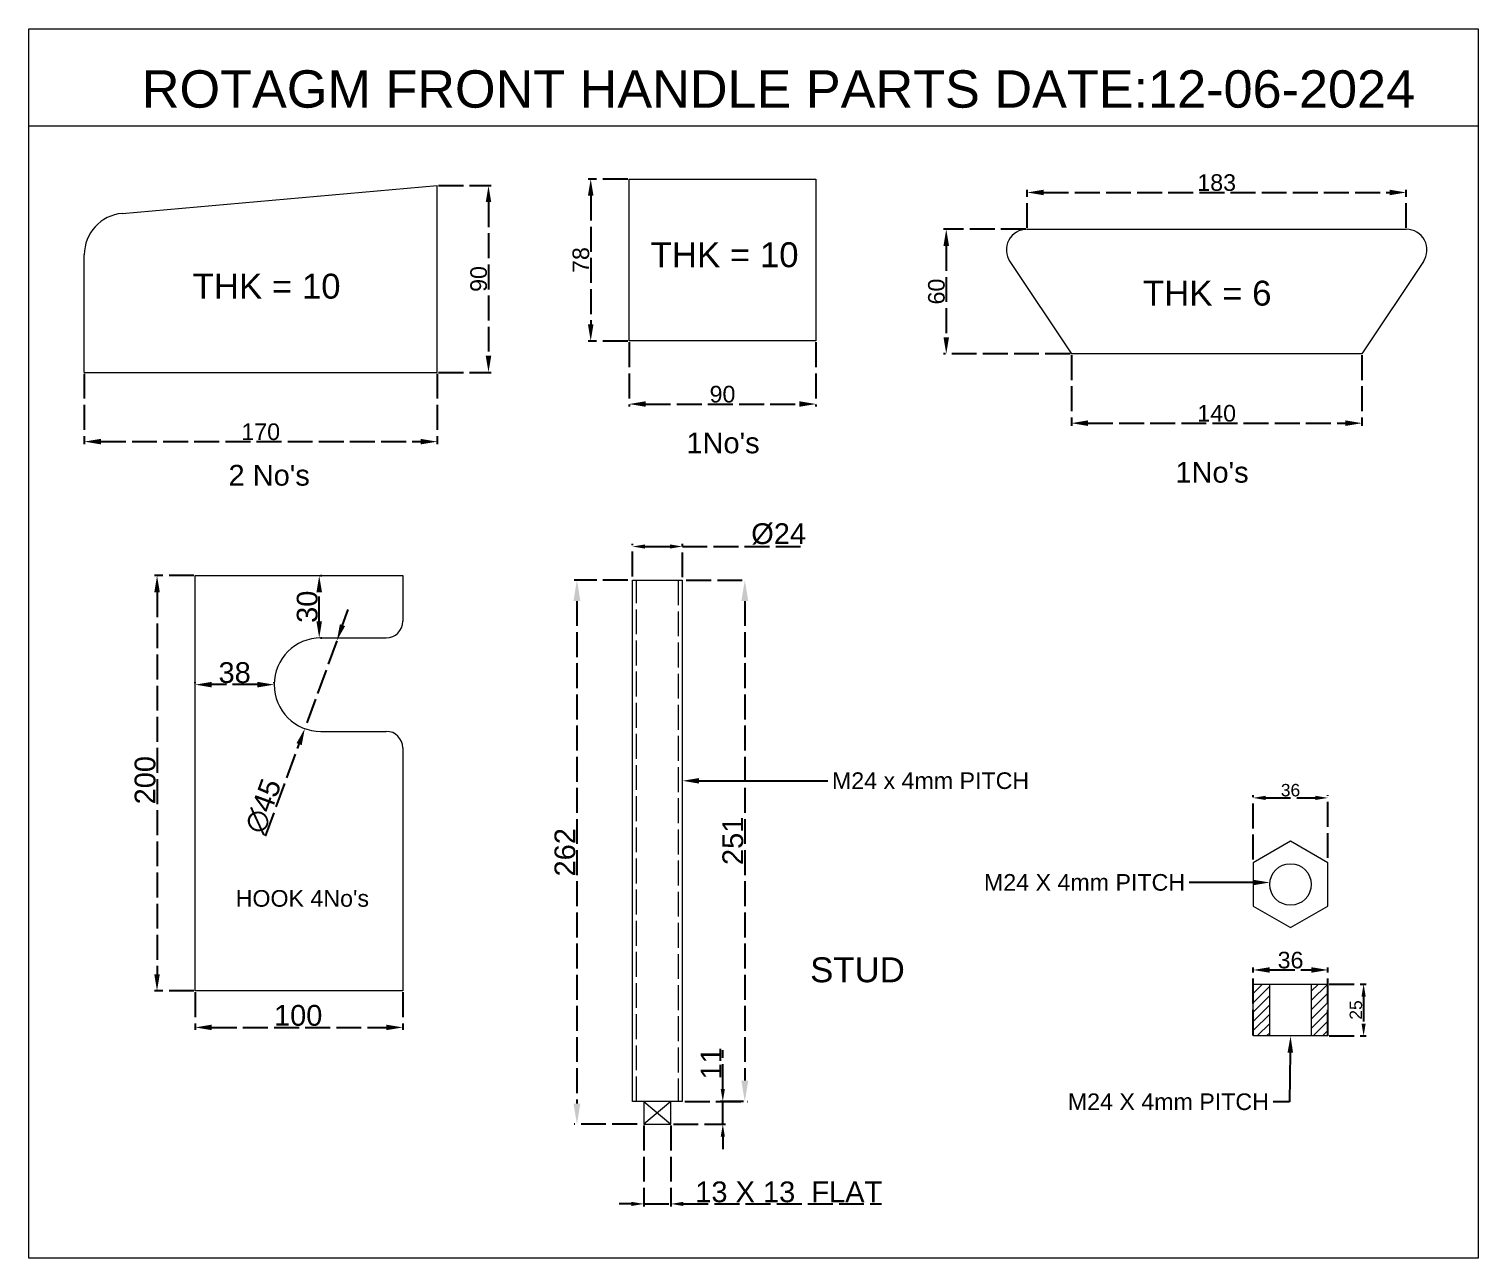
# Model space of a CAD drawing. Header units: millimetres. Extents: x 1123 to 8668, y 987 to 6637.
# Drawn here: x 3023 to 3721, y 2671 to 3263 of the extents above; entities that cross this region are included whole.
import ezdxf
from ezdxf import colors
from ezdxf.entities.mleader import LeaderData, LeaderLine
from ezdxf.math import Vec2, Vec3

# ---------------------------------------------------------------- set-up
doc = ezdxf.new("R2010")
doc.units = ezdxf.units.MM
doc.linetypes.add('ACAD_ISO02W100', pattern=[15, 12, -3])
doc.layers.get('0').update_dxf_attribs({"true_color": 0xc2ced6})
doc.styles.get("Standard").update_dxf_attribs({"font": 'arial.ttf'})
doc.dimstyles.new('gowri shankar', dxfattribs={"dimtxt": 8, "dimasz": 8, "dimexe": 1.25, "dimexo": 0.625, "dimtad": 1, "dimtxsty": 'Standard', "dimcen": 2.5, "dimadec": 0, "dimazin": 0, "dimtfac": 1, "dimtofl": 0, "dimtmove": 0, "dimatfit": 3, "dimfxl": 1, "dimarcsym": 0})
doc.dimstyles.new('ISO-25', dxfattribs={"dimtxt": 2.5, "dimasz": 2.5, "dimexe": 1.25, "dimexo": 0.625, "dimtad": 1, "dimtxsty": 'Standard', "dimcen": 2.5, "dimadec": 0, "dimazin": 0, "dimtfac": 1, "dimtmove": 0, "dimatfit": 3, "dimfxl": 1, "dimarcsym": 0})

# ---------------------------------------------------------------- blocks, each defined once
blk = doc.blocks.new('*D67')
at = {"color": 0, "linetype": 'ACAD_ISO02W100', "lineweight": -2, "transparency": 16777216}
for p, q in [((3102.49, 2999.23), (3083.47, 2999.23)), ((3084.72, 2991.23), (3084.72, 2807.23)), ((3102.49, 2799.23), (3083.47, 2799.23))]:
    blk.add_line(p, q, dxfattribs=at)
at = {"color": 0, "linetype": 'ACAD_ISO02W100', "transparency": 16777216}
for points in [[(3083.39, 2991.23), (3086.05, 2991.23), (3084.72, 2999.23)], [(3083.39, 2807.23), (3086.05, 2807.23), (3084.72, 2799.23)]]:
    blk.add_solid(points, dxfattribs=at)
at = {"layer": 'Defpoints', "color": 0, "linetype": 'ACAD_ISO02W100', "transparency": 16777216}
for p in [(3103.11, 2999.23), (3084.72, 2799.23), (3103.11, 2799.23)]:
    blk.add_point(p, dxfattribs=at)
at = {"color": 0, "linetype": 'ACAD_ISO02W100', "lineweight": 15, "transparency": 16777216, "insert": (3078.99, 2900.7), "char_height": 10, "attachment_point": 5, "rotation": 90}
blk.add_mtext('200', dxfattribs=at)
blk = doc.blocks.new('*D68')
at = {"color": 0, "linetype": 'ACAD_ISO02W100', "lineweight": -2, "transparency": 16777216}
for p, q in [((3103.11, 2798.61), (3103.11, 2780.4)), ((3203.11, 2798.61), (3203.11, 2780.4)), ((3111.11, 2781.65), (3195.11, 2781.65))]:
    blk.add_line(p, q, dxfattribs=at)
at = {"color": 0, "linetype": 'ACAD_ISO02W100', "transparency": 16777216}
for points in [[(3111.11, 2782.98), (3111.11, 2780.31), (3103.11, 2781.65)], [(3195.11, 2782.98), (3195.11, 2780.31), (3203.11, 2781.65)]]:
    blk.add_solid(points, dxfattribs=at)
at = {"layer": 'Defpoints', "color": 0, "linetype": 'ACAD_ISO02W100', "transparency": 16777216}
for p in [(3103.11, 2799.23), (3203.11, 2799.23), (3203.11, 2781.65)]:
    blk.add_point(p, dxfattribs=at)
at = {"color": 0, "linetype": 'ACAD_ISO02W100', "lineweight": 15, "transparency": 16777216, "insert": (3152.71, 2787.38), "char_height": 10, "attachment_point": 5}
blk.add_mtext('100', dxfattribs=at)
blk = doc.blocks.new('*D60')
at = {"color": 0, "linetype": 'ACAD_ISO02W100', "lineweight": -2, "transparency": 16777216}
for p, q in [((3163.46, 2999.23), (3164.09, 2999.23)), ((3162.84, 2977.23), (3162.84, 2991.23)), ((3163.46, 2969.23), (3164.09, 2969.23))]:
    blk.add_line(p, q, dxfattribs=at)
at = {"color": 0, "linetype": 'ACAD_ISO02W100', "transparency": 16777216}
for points in [[(3161.51, 2991.23), (3164.17, 2991.23), (3162.84, 2999.23)], [(3161.51, 2977.23), (3164.17, 2977.23), (3162.84, 2969.23)]]:
    blk.add_solid(points, dxfattribs=at)
at = {"layer": 'Defpoints', "color": 0, "linetype": 'ACAD_ISO02W100', "transparency": 16777216}
for p in [(3162.84, 2999.23), (3162.84, 2999.23), (3162.84, 2969.23)]:
    blk.add_point(p, dxfattribs=at)
at = {"color": 0, "linetype": 'ACAD_ISO02W100', "lineweight": 15, "transparency": 16777216, "insert": (3157.1, 2984.23), "char_height": 10, "attachment_point": 5, "rotation": 90}
blk.add_mtext('30', dxfattribs=at)
blk = doc.blocks.new('*D69')
at = {"color": 0, "linetype": 'ACAD_ISO02W100', "lineweight": -2, "transparency": 16777216}
for p, q in [((3103.11, 2947.36), (3103.11, 2947.98)), ((3133.11, 2946.73), (3111.11, 2946.73)), ((3141.11, 2947.36), (3141.11, 2947.98))]:
    blk.add_line(p, q, dxfattribs=at)
at = {"color": 0, "linetype": 'ACAD_ISO02W100', "transparency": 16777216}
for points in [[(3111.11, 2948.07), (3111.11, 2945.4), (3103.11, 2946.73)], [(3133.11, 2948.07), (3133.11, 2945.4), (3141.11, 2946.73)]]:
    blk.add_solid(points, dxfattribs=at)
at = {"layer": 'Defpoints', "color": 0, "linetype": 'ACAD_ISO02W100', "transparency": 16777216}
for p in [(3103.11, 2946.73), (3103.11, 2946.73), (3141.11, 2946.73)]:
    blk.add_point(p, dxfattribs=at)
at = {"color": 0, "linetype": 'ACAD_ISO02W100', "lineweight": 15, "transparency": 16777216, "insert": (3122.11, 2952.47), "char_height": 10, "attachment_point": 5}
blk.add_mtext('38', dxfattribs=at)
blk = doc.blocks.new('*D70')
at = {"color": 0, "linetype": 'ACAD_ISO02W100', "lineweight": -2, "transparency": 16777216}
for p, q in [((3174.06, 2975.39), (3176.8, 2982.91)), ((3171.32, 2967.87), (3155.91, 2925.59)), ((3137, 2873.71), (3153.17, 2918.08))]:
    blk.add_line(p, q, dxfattribs=at)
at = {"color": 0, "linetype": 'ACAD_ISO02W100', "transparency": 16777216}
for points in [[(3172.81, 2975.85), (3175.31, 2974.93), (3171.32, 2967.87)], [(3151.91, 2918.53), (3154.42, 2917.62), (3155.91, 2925.59)]]:
    blk.add_solid(points, dxfattribs=at)
at = {"layer": 'Defpoints', "color": 0, "linetype": 'ACAD_ISO02W100', "transparency": 16777216}
for p in [(3171.32, 2967.87), (3155.91, 2925.59)]:
    blk.add_point(p, dxfattribs=at)
at = {"color": 0, "linetype": 'ACAD_ISO02W100', "lineweight": 15, "transparency": 16777216, "insert": (3135.89, 2888.24), "char_height": 10, "attachment_point": 5, "rotation": 69.97202}
blk.add_mtext('∅45', dxfattribs=at)
blk = doc.blocks.new('*D71')
at = {"color": 0, "linetype": 'ACAD_ISO02W100', "lineweight": -2, "transparency": 16777216}
for p, q in [((3649.36, 2802.52), (3667.19, 2802.52)), ((3665.94, 2796.52), (3665.94, 2783.52)), ((3649.36, 2777.52), (3667.19, 2777.52))]:
    blk.add_line(p, q, dxfattribs=at)
at = {"color": 0, "linetype": 'ACAD_ISO02W100', "transparency": 16777216}
for points in [[(3664.94, 2796.52), (3666.94, 2796.52), (3665.94, 2802.52)], [(3664.94, 2783.52), (3666.94, 2783.52), (3665.94, 2777.52)]]:
    blk.add_solid(points, dxfattribs=at)
at = {"layer": 'Defpoints', "color": 0, "linetype": 'ACAD_ISO02W100', "transparency": 16777216}
for p in [(3648.74, 2802.52), (3648.74, 2777.52), (3665.94, 2777.52)]:
    blk.add_point(p, dxfattribs=at)
at = {"color": 0, "linetype": 'ACAD_ISO02W100', "lineweight": 15, "transparency": 16777216, "insert": (3662.25, 2790.02), "char_height": 6, "attachment_point": 5, "rotation": 90}
blk.add_mtext('25', dxfattribs=at)
blk = doc.blocks.new('*D61')
at = {"color": 0, "linetype": 'ACAD_ISO02W100', "lineweight": -2, "transparency": 16777216}
for p, q in [((3612.72, 2862.49), (3612.72, 2893.44)), ((3618.72, 2892.19), (3642.74, 2892.19)), ((3648.74, 2863.24), (3648.74, 2893.44))]:
    blk.add_line(p, q, dxfattribs=at)
at = {"color": 0, "linetype": 'ACAD_ISO02W100', "transparency": 16777216}
for points in [[(3618.72, 2893.19), (3618.72, 2891.19), (3612.72, 2892.19)], [(3642.74, 2893.19), (3642.74, 2891.19), (3648.74, 2892.19)]]:
    blk.add_solid(points, dxfattribs=at)
at = {"layer": 'Defpoints', "color": 0, "linetype": 'ACAD_ISO02W100', "transparency": 16777216}
for p in [(3648.74, 2892.19), (3648.74, 2862.62), (3612.72, 2861.86)]:
    blk.add_point(p, dxfattribs=at)
at = {"color": 0, "linetype": 'ACAD_ISO02W100', "lineweight": 15, "transparency": 16777216, "insert": (3630.73, 2900.88), "char_height": 6, "attachment_point": 5}
blk.add_mtext('\\P36', dxfattribs=at)
blk = doc.blocks.new('*D62')
at = {"color": 0, "linetype": 'ACAD_ISO02W100', "lineweight": -2, "transparency": 16777216}
for p, q in [((3339.63, 2997), (3369.11, 2997)), ((3367.86, 2987), (3367.86, 2756)), ((3338.93, 2746), (3369.11, 2746))]:
    blk.add_line(p, q, dxfattribs=at)
at = {"color": 0, "linetype": 'ACAD_ISO02W100', "transparency": 16777216}
for points in [[(3366.19, 2987), (3369.53, 2987), (3367.86, 2997)], [(3366.19, 2756), (3369.53, 2756), (3367.86, 2746)]]:
    blk.add_solid(points, dxfattribs=at)
at = {"layer": 'Defpoints', "color": 0, "linetype": 'ACAD_ISO02W100', "transparency": 16777216}
for p in [(3339.01, 2997), (3338.3, 2746), (3367.86, 2746)]:
    blk.add_point(p, dxfattribs=at)
at = {"color": 0, "linetype": 'ACAD_ISO02W100', "lineweight": 15, "transparency": 16777216, "insert": (3362.13, 2871.5), "char_height": 10, "attachment_point": 5, "rotation": 90}
blk.add_mtext('251', dxfattribs=at)
blk = doc.blocks.new('*D63')
at = {"color": 0, "linetype": 'ACAD_ISO02W100', "lineweight": -2, "transparency": 16777216}
for p, q in [((3357.26, 2752), (3357.26, 2770.7)), ((3367.2, 2746), (3356.01, 2746)), ((3357.26, 2735), (3357.26, 2746)), ((3333.45, 2735), (3358.51, 2735)), ((3357.26, 2729), (3357.26, 2723))]:
    blk.add_line(p, q, dxfattribs=at)
at = {"color": 0, "linetype": 'ACAD_ISO02W100', "transparency": 16777216}
for points in [[(3356.26, 2752), (3358.26, 2752), (3357.26, 2746)], [(3356.26, 2729), (3358.26, 2729), (3357.26, 2735)]]:
    blk.add_solid(points, dxfattribs=at)
at = {"layer": 'Defpoints', "color": 0, "linetype": 'ACAD_ISO02W100', "transparency": 16777216}
for p in [(3367.82, 2746), (3332.82, 2735), (3357.26, 2735)]:
    blk.add_point(p, dxfattribs=at)
at = {"color": 0, "linetype": 'ACAD_ISO02W100', "lineweight": 15, "transparency": 16777216, "insert": (3351.62, 2764.35), "char_height": 10, "attachment_point": 5, "rotation": 90}
blk.add_mtext('11', dxfattribs=at)
blk = doc.blocks.new('*D72')
at = {"color": 0, "linetype": 'ACAD_ISO02W100', "lineweight": -2, "transparency": 16777216}
for p, q in [((3319.26, 2734.37), (3319.26, 2695.39)), ((3332.26, 2734.37), (3332.26, 2695.39)), ((3313.26, 2696.64), (3307.26, 2696.64)), ((3319.26, 2696.64), (3332.26, 2696.64)), ((3338.26, 2696.64), (3433.78, 2696.64))]:
    blk.add_line(p, q, dxfattribs=at)
at = {"color": 0, "linetype": 'ACAD_ISO02W100', "transparency": 16777216}
for points in [[(3313.26, 2697.64), (3313.26, 2695.64), (3319.26, 2696.64)], [(3338.26, 2697.64), (3338.26, 2695.64), (3332.26, 2696.64)]]:
    blk.add_solid(points, dxfattribs=at)
at = {"layer": 'Defpoints', "color": 0, "linetype": 'ACAD_ISO02W100', "transparency": 16777216}
for p in [(3319.26, 2735), (3332.26, 2735), (3332.26, 2696.64)]:
    blk.add_point(p, dxfattribs=at)
at = {"color": 0, "linetype": 'ACAD_ISO02W100', "lineweight": 15, "transparency": 16777216, "insert": (3389.02, 2702.37), "char_height": 10, "attachment_point": 5}
blk.add_mtext('13 X 13  FLAT', dxfattribs=at)
blk = doc.blocks.new('*D64')
at = {"color": 0, "linetype": 'ACAD_ISO02W100', "lineweight": -2, "transparency": 16777216}
for p, q in [((3313.76, 2998.84), (3313.76, 3014.5)), ((3319.76, 3013.25), (3331.76, 3013.25)), ((3337.76, 2998.42), (3337.76, 3014.5)), ((3337.76, 3013.25), (3397.34, 3013.25))]:
    blk.add_line(p, q, dxfattribs=at)
at = {"color": 0, "linetype": 'ACAD_ISO02W100', "transparency": 16777216}
for points in [[(3319.76, 3014.25), (3319.76, 3012.25), (3313.76, 3013.25)], [(3331.76, 3014.25), (3331.76, 3012.25), (3337.76, 3013.25)]]:
    blk.add_solid(points, dxfattribs=at)
at = {"layer": 'Defpoints', "color": 0, "linetype": 'ACAD_ISO02W100', "transparency": 16777216}
for p in [(3337.76, 3013.25), (3313.76, 2998.21), (3337.76, 2997.8)]:
    blk.add_point(p, dxfattribs=at)
at = {"color": 0, "linetype": 'ACAD_ISO02W100', "lineweight": 15, "transparency": 16777216, "insert": (3384.14, 3019.26), "char_height": 10, "attachment_point": 5}
blk.add_mtext('%%C24', dxfattribs=at)
blk = doc.blocks.new('*D65')
at = {"color": 0, "linetype": 'ACAD_ISO02W100', "lineweight": -2, "transparency": 16777216}
for p, q in [((3311.51, 2997), (3285.73, 2997)), ((3286.98, 2987), (3286.98, 2745)), ((3315.95, 2735), (3285.73, 2735))]:
    blk.add_line(p, q, dxfattribs=at)
at = {"color": 0, "linetype": 'ACAD_ISO02W100', "transparency": 16777216}
for points in [[(3285.31, 2987), (3288.65, 2987), (3286.98, 2997)], [(3285.31, 2745), (3288.65, 2745), (3286.98, 2735)]]:
    blk.add_solid(points, dxfattribs=at)
at = {"layer": 'Defpoints', "color": 0, "linetype": 'ACAD_ISO02W100', "transparency": 16777216}
for p in [(3312.13, 2997), (3286.98, 2735), (3316.57, 2735)]:
    blk.add_point(p, dxfattribs=at)
at = {"color": 0, "linetype": 'ACAD_ISO02W100', "lineweight": 15, "transparency": 16777216, "insert": (3281.25, 2866), "char_height": 10, "attachment_point": 5, "rotation": 90}
blk.add_mtext('262', dxfattribs=at)
blk = doc.blocks.new('*D73')
at = {"color": 0, "linetype": 'ACAD_ISO02W100', "lineweight": -2, "transparency": 16777216}
for p, q in [((3049.66, 3096.47), (3049.66, 3062.52)), ((3219.66, 3096.47), (3219.66, 3062.52)), ((3057.66, 3063.77), (3211.66, 3063.77))]:
    blk.add_line(p, q, dxfattribs=at)
at = {"color": 0, "linetype": 'ACAD_ISO02W100', "transparency": 16777216}
for points in [[(3057.66, 3065.1), (3057.66, 3062.44), (3049.66, 3063.77)], [(3211.66, 3065.1), (3211.66, 3062.44), (3219.66, 3063.77)]]:
    blk.add_solid(points, dxfattribs=at)
at = {"layer": 'Defpoints', "color": 0, "linetype": 'ACAD_ISO02W100', "transparency": 16777216}
for p in [(3049.66, 3097.1), (3219.66, 3097.1), (3219.66, 3063.77)]:
    blk.add_point(p, dxfattribs=at)
at = {"color": 0, "linetype": 'ACAD_ISO02W100', "lineweight": 15, "transparency": 16777216, "insert": (3134.66, 3068.48), "char_height": 8, "attachment_point": 5}
blk.add_mtext('170', dxfattribs=at)
blk = doc.blocks.new('*D74')
at = {"color": 0, "linetype": 'ACAD_ISO02W100', "lineweight": -2, "transparency": 16777216}
for p, q in [((3312.11, 3111.61), (3312.11, 3080.62)), ((3402.11, 3111.61), (3402.11, 3080.62)), ((3320.11, 3081.87), (3394.11, 3081.87))]:
    blk.add_line(p, q, dxfattribs=at)
at = {"color": 0, "linetype": 'ACAD_ISO02W100', "transparency": 16777216}
for points in [[(3320.11, 3083.2), (3320.11, 3080.54), (3312.11, 3081.87)], [(3394.11, 3083.2), (3394.11, 3080.54), (3402.11, 3081.87)]]:
    blk.add_solid(points, dxfattribs=at)
at = {"layer": 'Defpoints', "color": 0, "linetype": 'ACAD_ISO02W100', "transparency": 16777216}
for p in [(3312.11, 3112.23), (3402.11, 3112.23), (3402.11, 3081.87)]:
    blk.add_point(p, dxfattribs=at)
at = {"color": 0, "linetype": 'ACAD_ISO02W100', "lineweight": 15, "transparency": 16777216, "insert": (3357.11, 3086.58), "char_height": 8, "attachment_point": 5}
blk.add_mtext('90', dxfattribs=at)
blk = doc.blocks.new('*D75')
at = {"color": 0, "linetype": 'ACAD_ISO02W100', "lineweight": -2, "transparency": 16777216}
for p, q in [((3525.16, 3105.43), (3525.16, 3071.41)), ((3665.16, 3105.43), (3665.16, 3071.41)), ((3533.16, 3072.66), (3657.16, 3072.66))]:
    blk.add_line(p, q, dxfattribs=at)
at = {"color": 0, "linetype": 'ACAD_ISO02W100', "transparency": 16777216}
for points in [[(3533.16, 3073.99), (3533.16, 3071.33), (3525.16, 3072.66)], [(3657.16, 3073.99), (3657.16, 3071.33), (3665.16, 3072.66)]]:
    blk.add_solid(points, dxfattribs=at)
at = {"layer": 'Defpoints', "color": 0, "linetype": 'ACAD_ISO02W100', "transparency": 16777216}
for p in [(3525.16, 3106.05), (3665.16, 3106.05), (3665.16, 3072.66)]:
    blk.add_point(p, dxfattribs=at)
at = {"color": 0, "linetype": 'ACAD_ISO02W100', "lineweight": 15, "transparency": 16777216, "insert": (3595.16, 3077.37), "char_height": 8, "attachment_point": 5}
blk.add_mtext('140', dxfattribs=at)
blk = doc.blocks.new('*D76')
at = {"color": 0, "linetype": 'ACAD_ISO02W100', "lineweight": -2, "transparency": 16777216}
for p, q in [((3220.29, 3187.1), (3245.64, 3187.1)), ((3244.39, 3179.1), (3244.39, 3105.1)), ((3220.29, 3097.1), (3245.64, 3097.1))]:
    blk.add_line(p, q, dxfattribs=at)
at = {"color": 0, "linetype": 'ACAD_ISO02W100', "transparency": 16777216}
for points in [[(3243.05, 3179.1), (3245.72, 3179.1), (3244.39, 3187.1)], [(3243.05, 3105.1), (3245.72, 3105.1), (3244.39, 3097.1)]]:
    blk.add_solid(points, dxfattribs=at)
at = {"layer": 'Defpoints', "color": 0, "linetype": 'ACAD_ISO02W100', "transparency": 16777216}
for p in [(3219.66, 3187.1), (3219.66, 3097.1), (3244.39, 3097.1)]:
    blk.add_point(p, dxfattribs=at)
at = {"color": 0, "linetype": 'ACAD_ISO02W100', "lineweight": 15, "transparency": 16777216, "insert": (3239.68, 3142.1), "char_height": 8, "attachment_point": 5, "rotation": 90}
blk.add_mtext('90', dxfattribs=at)
blk = doc.blocks.new('*D77')
at = {"color": 0, "linetype": 'ACAD_ISO02W100', "lineweight": -2, "transparency": 16777216}
for p, q in [((3311.49, 3190.23), (3292.37, 3190.23)), ((3293.62, 3182.23), (3293.62, 3120.23)), ((3311.49, 3112.23), (3292.37, 3112.23))]:
    blk.add_line(p, q, dxfattribs=at)
at = {"color": 0, "linetype": 'ACAD_ISO02W100', "transparency": 16777216}
for points in [[(3292.29, 3182.23), (3294.96, 3182.23), (3293.62, 3190.23)], [(3292.29, 3120.23), (3294.96, 3120.23), (3293.62, 3112.23)]]:
    blk.add_solid(points, dxfattribs=at)
at = {"layer": 'Defpoints', "color": 0, "linetype": 'ACAD_ISO02W100', "transparency": 16777216}
for p in [(3312.11, 3190.23), (3293.62, 3112.23), (3312.11, 3112.23)]:
    blk.add_point(p, dxfattribs=at)
at = {"color": 0, "linetype": 'ACAD_ISO02W100', "lineweight": 15, "transparency": 16777216, "insert": (3288.91, 3151.23), "char_height": 8, "attachment_point": 5, "rotation": 90}
blk.add_mtext('78', dxfattribs=at)
blk = doc.blocks.new('*D66')
at = {"color": 0, "linetype": 'ACAD_ISO02W100', "lineweight": -2, "transparency": 16777216}
for p, q in [((3503.22, 3166.05), (3463.64, 3166.05)), ((3464.89, 3158.05), (3464.89, 3114.05)), ((3524.54, 3106.05), (3463.64, 3106.05))]:
    blk.add_line(p, q, dxfattribs=at)
at = {"color": 0, "linetype": 'ACAD_ISO02W100', "transparency": 16777216}
for points in [[(3463.55, 3158.05), (3466.22, 3158.05), (3464.89, 3166.05)], [(3463.55, 3114.05), (3466.22, 3114.05), (3464.89, 3106.05)]]:
    blk.add_solid(points, dxfattribs=at)
at = {"layer": 'Defpoints', "color": 0, "linetype": 'ACAD_ISO02W100', "transparency": 16777216}
for p in [(3503.85, 3166.05), (3464.89, 3106.05), (3525.16, 3106.05)]:
    blk.add_point(p, dxfattribs=at)
at = {"color": 0, "linetype": 'ACAD_ISO02W100', "lineweight": 15, "transparency": 16777216, "insert": (3460.18, 3136.05), "char_height": 8, "attachment_point": 5, "rotation": 90}
blk.add_mtext('60', dxfattribs=at)
blk = doc.blocks.new('*D78')
at = {"color": 0, "linetype": 'ACAD_ISO02W100', "lineweight": -2, "transparency": 16777216}
for p, q in [((3503.85, 3166.68), (3503.85, 3185.02)), ((3511.85, 3183.77), (3678.48, 3183.77)), ((3686.48, 3166.68), (3686.48, 3185.02))]:
    blk.add_line(p, q, dxfattribs=at)
at = {"color": 0, "linetype": 'ACAD_ISO02W100', "transparency": 16777216}
for points in [[(3511.85, 3185.1), (3511.85, 3182.43), (3503.85, 3183.77)], [(3678.48, 3185.1), (3678.48, 3182.43), (3686.48, 3183.77)]]:
    blk.add_solid(points, dxfattribs=at)
at = {"layer": 'Defpoints', "color": 0, "linetype": 'ACAD_ISO02W100', "transparency": 16777216}
for p in [(3686.48, 3183.77), (3503.85, 3166.05), (3686.48, 3166.05)]:
    blk.add_point(p, dxfattribs=at)
at = {"color": 0, "linetype": 'ACAD_ISO02W100', "lineweight": 15, "transparency": 16777216, "insert": (3595.16, 3188.48), "char_height": 8, "attachment_point": 5}
blk.add_mtext('183', dxfattribs=at)
blk = doc.blocks.new('*D79')
at = {"color": 0, "linetype": 'ACAD_ISO02W100', "lineweight": -2, "transparency": 16777216}
for p, q in [((3612.74, 2778.15), (3612.74, 2810.57)), ((3620.74, 2809.32), (3640.74, 2809.32)), ((3648.74, 2778.15), (3648.74, 2810.57))]:
    blk.add_line(p, q, dxfattribs=at)
at = {"color": 0, "linetype": 'ACAD_ISO02W100', "transparency": 16777216}
for points in [[(3620.74, 2810.65), (3620.74, 2807.98), (3612.74, 2809.32)], [(3640.74, 2810.65), (3640.74, 2807.98), (3648.74, 2809.32)]]:
    blk.add_solid(points, dxfattribs=at)
at = {"layer": 'Defpoints', "color": 0, "linetype": 'ACAD_ISO02W100', "transparency": 16777216}
for p in [(3648.74, 2809.32), (3612.74, 2777.52), (3648.74, 2777.52)]:
    blk.add_point(p, dxfattribs=at)
at = {"color": 0, "linetype": 'ACAD_ISO02W100', "lineweight": 15, "transparency": 16777216, "insert": (3630.74, 2814.03), "char_height": 8, "attachment_point": 5}
blk.add_mtext('36', dxfattribs=at)

msp = doc.modelspace()

# ---------------------------------------------------------------- hatches: boundary and pattern name
at = {"lineweight": 20}
h = msp.add_hatch(dxfattribs=at)
h.set_pattern_fill('ANSI31', color=256)
h.set_pattern_definition([(45, (525.3064, 1466.2526), (-2.245064, 2.245064), [])])
h.paths.add_polyline_path([(3612.737, 2777.523), (3620.729, 2777.523), (3620.729, 2802.523), (3612.737, 2802.523)])
h.paths.add_polyline_path([(3648.737, 2802.523), (3640.729, 2802.523), (3640.729, 2777.523), (3648.737, 2777.523)])

# ---------------------------------------------------------------- linework, layer by layer
for p, q in [((3023.031, 3262.504), (3721.053, 3262.504)), ((3023.031, 2670.585), (3023.031, 3262.504)), ((3721.053, 3262.504), (3721.053, 2670.585)), ((3023.031, 3215.792), (3721.053, 3215.792)), ((3312.113, 3112.233), (3312.113, 3190.233)), ((3312.113, 3190.233), (3402.113, 3190.233)), ((3402.113, 3190.233), (3402.113, 3112.233)), ((3067.904, 3173.705), (3219.662, 3187.095)), ((3219.662, 3097.095), (3219.662, 3187.095)), ((3503.847, 3166.054), (3686.477, 3166.054)), ((3049.662, 3097.095), (3049.662, 3153.782)), ((3495.527, 3150.507), (3525.162, 3106.054)), ((3694.797, 3150.507), (3665.162, 3106.054)), ((3402.113, 3112.233), (3312.113, 3112.233)), ((3665.162, 3106.054), (3525.162, 3106.054)), ((3049.662, 3097.095), (3219.662, 3097.095)), ((3103.113, 2799.234), (3103.113, 2999.234)), ((3103.113, 2999.234), (3203.113, 2999.234)), ((3203.113, 2999.234), (3203.113, 2977.234)), ((3313.756, 2996.997), (3337.756, 2996.997)), ((3313.756, 2745.997), (3313.756, 2996.997)), ((3337.756, 2996.997), (3337.756, 2745.997)), ((3163.613, 2969.234), (3195.113, 2969.234)), ((3163.613, 2924.234), (3195.113, 2924.234)), ((3203.113, 2916.234), (3203.113, 2799.234)), ((3203.113, 2799.234), (3103.113, 2799.234)), ((3612.721, 2802.523), (3648.737, 2802.523)), ((3612.737, 2777.523), (3612.737, 2802.523)), ((3620.729, 2777.523), (3620.729, 2802.523)), ((3630.729, 2802.523), (3640.729, 2802.523)), ((3640.729, 2802.523), (3640.729, 2777.523)), ((3648.737, 2802.523), (3648.737, 2777.523)), ((3648.737, 2777.523), (3612.737, 2777.523)), ((3640.729, 2777.523), (3620.729, 2777.523)), ((3337.756, 2745.997), (3313.756, 2745.997)), ((3332.256, 2745.997), (3319.256, 2745.997)), ((3319.256, 2745.997), (3319.256, 2734.997)), ((3319.256, 2745.997), (3332.256, 2734.997)), ((3332.256, 2745.997), (3319.256, 2734.997)), ((3332.256, 2734.997), (3332.256, 2745.997)), ((3319.256, 2734.997), (3332.256, 2734.997)), ((3721.053, 2670.585), (3023.031, 2670.585))]:
    msp.add_line(p, q, dxfattribs=at)
at = {"linetype": 'ACAD_ISO02W100', "lineweight": 20}
for p, q in [((3315.756, 2745.997), (3315.756, 2996.997)), ((3335.756, 2996.997), (3335.756, 2745.997))]:
    msp.add_line(p, q, dxfattribs=at)
at = {"lineweight": 20}
msp.add_lwpolyline([(3630.729, 2871.289), (3612.721, 2860.892), (3612.721, 2840.098), (3630.729, 2829.701), (3648.737, 2840.098), (3648.737, 2860.892)], close=True, dxfattribs=at)
msp.add_circle((3630.729, 2850.495), 10, dxfattribs=at)
for centre, radius, start, end in [((3069.662, 3153.782), 20, 95.042451, 180), ((3503.847, 3156.054), 10, 90, 213.690068), ((3686.477, 3156.054), 10, 326.309932, 90), ((3195.113, 2977.234), 8, 270, 0), ((3163.613, 2946.734), 22.5, 90, 270), ((3195.113, 2916.234), 8, 0, 90)]:
    msp.add_arc(centre, radius, start, end, dxfattribs=at)

# ---------------------------------------------------------------- texts
for s, height, p in [('ROTAGM FRONT HANDLE PARTS DATE:12-06-2024', 18, (3077.388, 3224.606)), ('THK = 10', 11.9997, (3322.483, 3147.774)), ('THK = 10', 11.9997, (3101.852, 3132.636)), ('THK = 6', 11.9997, (3559.618, 3129.284)), ("1No's", 10, (3339.722, 3058.163)), ("2 No's", 10, (3119.158, 3042.578)), ("1No's", 10, (3575.277, 3044.016)), ("HOOK 4No's", 8, (3122.6, 2839.78)), (' STUD', 12, (3394.664, 2803.4))]:
    msp.add_text(s, height=height, dxfattribs=at).set_placement(p)

# ---------------------------------------------------------------- dimensions: what is measured, and where the dimension line sits
at = {"linetype": 'ACAD_ISO02W100', "lineweight": 15}
for base, p1, p2, picture, middle in [((3293.622, 3112.233), (3312.113, 3190.233), (3312.113, 3112.233), '*D77', (3288.913, 3151.233)), ((3244.387, 3097.095), (3219.662, 3187.095), (3219.662, 3097.095), '*D76', (3239.677, 3142.095))]:
    dim = msp.add_linear_dim(base=base, p1=p1, p2=p2, angle=90, dimstyle='gowri shankar', dxfattribs=at)
    dim.commit()
    dim.dimension.update_dxf_attribs({"geometry": picture, "text_midpoint": middle})
dim = msp.add_linear_dim(base=(3686.477, 3183.765), p1=(3503.847, 3166.054), p2=(3686.477, 3166.054), text='183', dimstyle='gowri shankar', dxfattribs=at)
dim.commit()
dim.dimension.update_dxf_attribs({"geometry": '*D78', "text_midpoint": (3595.162, 3183.765), "dimtype": 160})
dim = msp.add_linear_dim(base=(3464.888, 3106.054), p1=(3503.847, 3166.054), p2=(3525.162, 3106.054), angle=90, dimstyle='gowri shankar', dxfattribs=at)
dim.commit()
dim.dimension.update_dxf_attribs({"geometry": '*D66', "text_midpoint": (3464.888, 3136.054), "dimtype": 160})
for base, p1, p2, picture, middle in [((3402.113, 3081.871), (3312.113, 3112.233), (3402.113, 3112.233), '*D74', (3357.113, 3086.581)), ((3665.162, 3072.658), (3525.162, 3106.054), (3665.162, 3106.054), '*D75', (3595.162, 3077.368)), ((3219.662, 3063.771), (3049.662, 3097.095), (3219.662, 3097.095), '*D73', (3134.662, 3068.48)), ((3648.737, 2809.318), (3612.737, 2777.523), (3648.737, 2777.523), '*D79', (3630.737, 2814.03))]:
    dim = msp.add_linear_dim(base=base, p1=p1, p2=p2, dimstyle='gowri shankar', dxfattribs=at)
    dim.commit()
    dim.dimension.update_dxf_attribs({"geometry": picture, "text_midpoint": middle})
for base, p1, p2, text, picture, middle in [((3337.756, 3013.247), (3313.756, 2998.21), (3337.756, 2997.795), '%%C<>', '*D64', (3384.137, 3013.247)), ((3332.256, 2696.637), (3319.256, 2734.997), (3332.256, 2734.997), '13 X <>  FLAT', '*D72', (3389.018, 2696.637))]:
    dim = msp.add_linear_dim(base=base, p1=p1, p2=p2, text=text, dimstyle='ISO-25', override={"dimtxt": 10, "dimasz": 6}, dxfattribs=at)
    dim.commit()
    dim.dimension.update_dxf_attribs({"geometry": picture, "text_midpoint": middle, "dimtype": 160})
for base, p1, p2, override, picture, middle in [((3084.721, 2799.234), (3103.113, 2999.234), (3103.113, 2799.234), {"dimtxt": 10, "dimasz": 8}, '*D67', (3084.721, 2900.703)), ((3357.261, 2734.997), (3367.823, 2745.997), (3332.825, 2734.997), {"dimtxt": 10, "dimasz": 6}, '*D63', (3357.261, 2764.349))]:
    dim = msp.add_linear_dim(base=base, p1=p1, p2=p2, angle=90, dimstyle='ISO-25', override=override, dxfattribs=at)
    dim.commit()
    dim.dimension.update_dxf_attribs({"geometry": picture, "text_midpoint": middle, "dimtype": 160})
for base, p1, p2, override, picture, middle in [((3162.839, 2999.234), (3162.839, 2969.234), (3162.839, 2999.234), {"dimtxt": 10, "dimasz": 8}, '*D60', (3157.105, 2984.234)), ((3286.979, 2734.997), (3312.132, 2996.997), (3316.571, 2734.997), {"dimtxt": 10, "dimasz": 10}, '*D65', (3281.248, 2865.997)), ((3367.861, 2745.997), (3339.006, 2996.997), (3338.302, 2745.997), {"dimtxt": 10, "dimasz": 10}, '*D62', (3362.13, 2871.497)), ((3665.938, 2777.523), (3648.737, 2802.523), (3648.737, 2777.523), {"dimtxt": 6, "dimasz": 6}, '*D71', (3662.249, 2790.023))]:
    dim = msp.add_linear_dim(base=base, p1=p1, p2=p2, angle=90, dimstyle='ISO-25', override=override, dxfattribs=at)
    dim.commit()
    dim.dimension.update_dxf_attribs({"geometry": picture, "text_midpoint": middle})
dim = msp.add_diameter_dim_2p(p1=(3171.319, 2967.873), p2=(3155.907, 2925.594), dimstyle='ISO-25', override={"dimtxt": 10, "dimasz": 8, "dimcen": 0}, dxfattribs=at)
dim.commit()
dim.dimension.update_dxf_attribs({"geometry": '*D70', "text_midpoint": (3141.539, 2886.177), "dimtype": 163})
dim = msp.add_linear_dim(base=(3103.113, 2946.734), p1=(3141.113, 2946.734), p2=(3103.113, 2946.734), dimstyle='ISO-25', override={"dimtxt": 10, "dimasz": 8}, dxfattribs=at)
dim.commit()
dim.dimension.update_dxf_attribs({"geometry": '*D69', "text_midpoint": (3122.113, 2952.468)})
dim = msp.add_linear_dim(base=(3648.737, 2892.19), p1=(3612.721, 2861.861), p2=(3648.737, 2862.616), text='\\P36', dimstyle='ISO-25', override={"dimtxt": 6, "dimasz": 6}, dxfattribs=at)
dim.commit()
dim.dimension.update_dxf_attribs({"geometry": '*D61', "text_midpoint": (3630.729, 2900.881)})
dim = msp.add_linear_dim(base=(3203.113, 2781.645), p1=(3103.113, 2799.234), p2=(3203.113, 2799.234), dimstyle='ISO-25', override={"dimtxt": 10, "dimasz": 8}, dxfattribs=at)
dim.commit()
dim.dimension.update_dxf_attribs({"geometry": '*D68', "text_midpoint": (3152.71, 2781.645), "dimtype": 160})

# ---------------------------------------------------------------- leaders
ml = msp.add_multileader_mtext('Standard', dxfattribs=at)
ml.set_content('M24 x 4mm PITCH', color=256)
ml.set_leader_properties()
ml.build(insert=Vec2(0, 0))
ml.multileader.update_dxf_attribs({"arrow_head_size": 8})
ctx = ml.context
ctx.base_point, ctx.char_height, ctx.arrow_head_size, ctx.plane_origin = Vec3(3407.842, 2900.415), 8, 8, Vec3(3337.756, 2900.415)
notes = []
notes.append((ctx, [(0, (1, 1, 0), (3399.842, 2900.415), (1, 0), 8, [(0, [(3337.756, 2900.415)], 0, [])])]))
ctx.mtext.insert, ctx.mtext.flow_direction = Vec3(3409.842, 2904.483), 5
ml = msp.add_multileader_mtext('Standard', dxfattribs=at)
ml.set_content('M24 X 4mm PITCH', color=256)
ml.set_leader_properties()
ml.build(insert=Vec2(0, 0))
ml.multileader.update_dxf_attribs({"arrow_head_size": 8})
ctx = ml.context
ctx.base_point, ctx.char_height, ctx.arrow_head_size, ctx.plane_origin = Vec3(3482.788, 2851.436), 8, 8, Vec3(3640.685, 2851.436)
ctx.text_align_type = 2
notes.append((ctx, [(1, (1, 1, 0), (3589.931, 2851.436), (-1, 0), 8, [(0, [(3620.774, 2851.436)], 0, [])])]))
ctx.mtext.insert, ctx.mtext.alignment, ctx.mtext.flow_direction = Vec3(3579.931, 2855.504), 3, 5
ml = msp.add_multileader_mtext('Standard', dxfattribs=at)
ml.set_content('M24 X 4mm PITCH', color=256)
ml.set_leader_properties()
ml.build(insert=Vec2(0, 0))
ml.multileader.update_dxf_attribs({"arrow_head_size": 8})
ctx = ml.context
ctx.base_point, ctx.char_height, ctx.arrow_head_size, ctx.plane_origin = Vec3(3523.173, 2745.785), 8, 8, Vec3(3630.737, 2777.523)
ctx.text_align_type = 2
notes.append((ctx, [(0, (1, 1, 0), (3630.316, 2745.785), (-1, 0), 8, [(0, [(3630.737, 2777.523)], 0, [])])]))
ctx.mtext.insert, ctx.mtext.alignment, ctx.mtext.flow_direction = Vec3(3620.316, 2749.853), 3, 5
for ctx, leaders in notes:
    for number, flags, end, landing, length, lines in leaders:
        leader = LeaderData()
        leader.index, (leader.has_last_leader_line, leader.has_dogleg_vector, leader.attachment_direction) = number, flags
        leader.last_leader_point, leader.dogleg_vector, leader.dogleg_length = Vec3(end), Vec3(landing), length
        for number, points, colour, breaks in lines:
            line = LeaderLine()
            line.index, line.vertices, line.color, line.breaks = number, Vec3.list(points), colors.encode_raw_color(colour), breaks
            leader.lines.append(line)
        ctx.leaders.append(leader)

doc.saveas('drawing.dxf')
